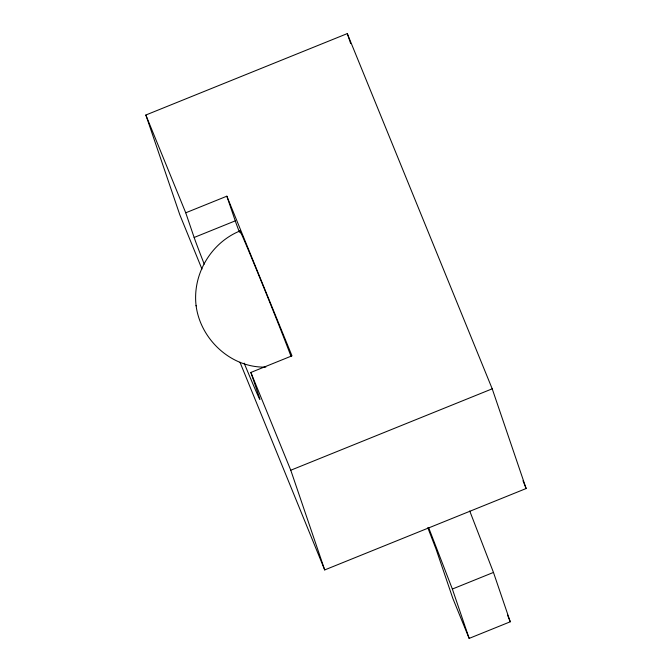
<?xml version="1.0" encoding="UTF-8"?>
<svg xmlns="http://www.w3.org/2000/svg" width="672" height="672" viewBox="0 0 672 672"><rect width="100%" height="100%" fill="white"/><g stroke="black" fill="none" stroke-linecap="round" stroke-linejoin="round"><path stroke-width="1.01" d="M265.843 367.072C231.227 368.264 200.264 339.31 196.064 305.399C192.427 274.243 210.907 242.886 239.921 230.966M201.961 269.069L179.785 214.712L145.849 115.021L347.29 33.6L492.215 388.819L526.151 488.519L324.71 569.932L239.971 362.242M204.238 264.138A88.687 1.201 68 0 1 194.141 237.476L185.741 212.806L226.85 196.19L291.984 355.832L250.874 372.448L259.274 397.127A88.687 1.201 68 0 1 244.163 363.14M194.141 237.476L235.25 220.861L226.85 196.19M324.71 569.932L290.774 470.232L492.215 388.819M493.466 572.426L510.266 621.785L469.157 638.4L452.357 589.042L493.466 572.426L469.736 510.989M522.984 480.749L526.151 488.519M507.553 615.132L510.266 621.785M469.157 638.4L452.869 598.492L436.069 549.133L427.787 527.68M145.849 115.021L185.741 212.806M250.874 372.448L290.774 470.232M428.627 527.604L452.357 589.042M347.29 33.6L350.65 43.47M196.064 305.399L196.199 305.894M239.392 232.117A88.687 1.201 68 0 1 235.25 220.861M240.425 232.882A70.955 0.958 68 0 1 258.686 275.041A70.955 0.958 68 0 1 291.077 356.546"/></g></svg>
